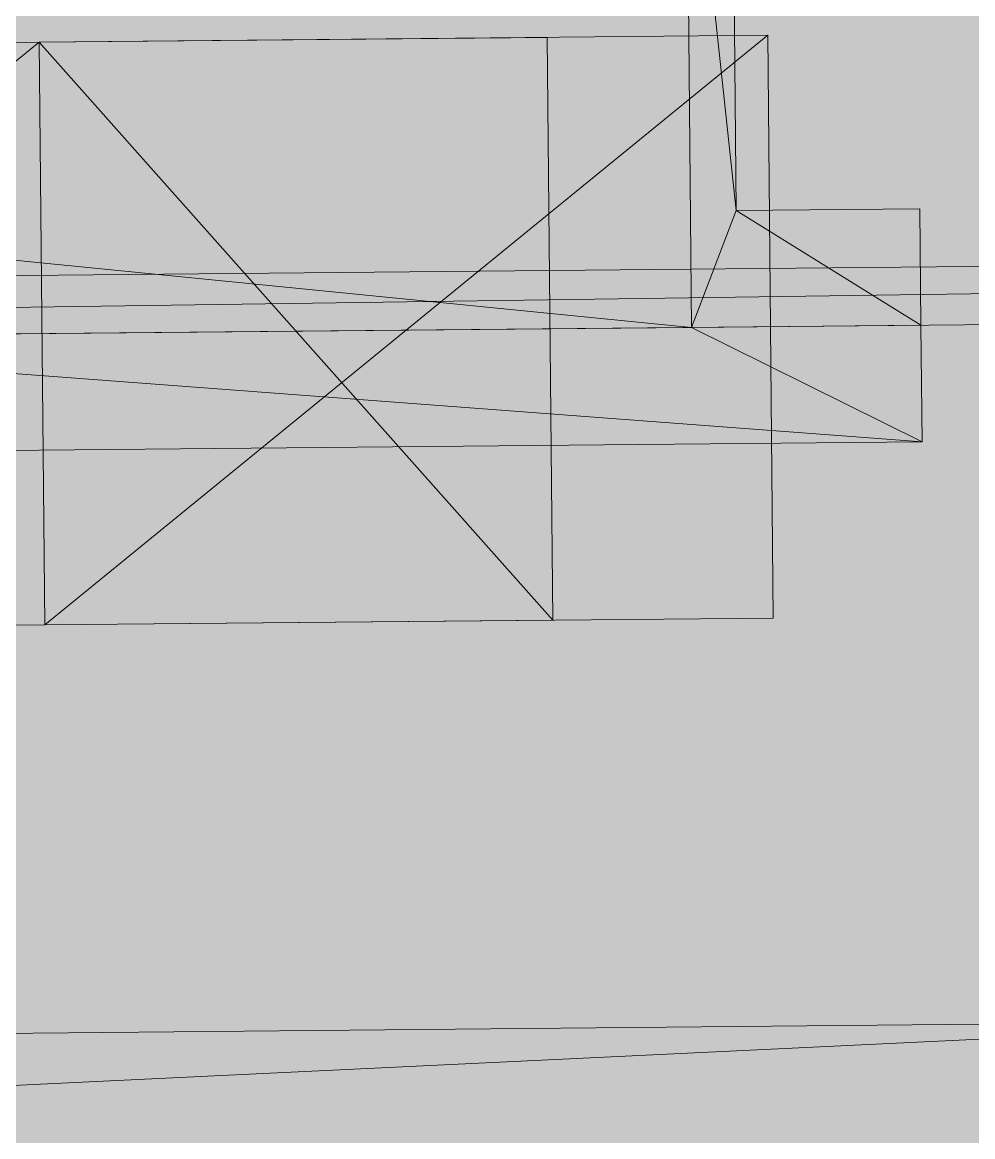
# Model space of a CAD drawing. Header units: millimetres. Extents: x 141848 to 1648660, y -821378 to -151356.
# Drawn here: x 167820.68 to 167859.81, y -271064.16 to -271018.27 of the extents above; entities that cross this region are included whole.
import ezdxf

# ---------------------------------------------------------------- set-up
doc = ezdxf.new("R2010")
doc.units = ezdxf.units.MM
doc.header["$MEASUREMENT"] = 0

# ---------------------------------------------------------------- blocks, each defined once
blk = doc.blocks.new('Forme_68_1')
at = {"color": 7, "linetype": 'Continuous', "lineweight": 20, "flags": 128}
blk.add_lwpolyline([(167842.293, -271018.891), (167821.378, -271019.089)], dxfattribs=at)
blk = doc.blocks.new('Forme_70_1')
at = {"color": 7, "linetype": 'Continuous', "lineweight": 20, "flags": 128}
for points in [[(167563.38, -271062.336), (167876.146, -271059.372), (167878.895, -271059.526), (167881.985, -271060.109), (167884.97, -271061.089), (167887.803, -271062.454), (167890.436, -271064.181), (167892.807, -271066.223), (167894.906, -271068.567), (167896.682, -271071.166), (167898.089, -271073.973), (167899.137, -271076.939), (167899.778, -271080.017), (167902.72, -271371.531)], [(167563.889, -271074.331), (167876.146, -271059.372)]]:
    blk.add_lwpolyline(points, dxfattribs=at)
blk = doc.blocks.new('Forme_71_1')
at = {"color": 7, "linetype": 'Continuous', "lineweight": 20, "flags": 128}
for points in [[(167850.077, -271026.018), (167849.849, -271002.019)], [(167848.011, -271006.837), (167850.077, -271026.018)], [(167848.238, -271030.836), (167848.011, -271006.837)], [(167848.238, -271030.836), (167850.077, -271026.018)], [(167857.636, -271025.946), (167850.077, -271026.018)], [(167850.077, -271026.018), (167857.682, -271030.746)], [(167857.727, -271035.546), (167857.682, -271030.746), (167857.636, -271025.946)], [(167810.377, -271027.079), (167848.238, -271030.836)], [(167800.96, -271031.283), (167810.416, -271031.194), (167848.238, -271030.836), (167857.682, -271030.746)], [(167848.238, -271030.836), (167857.727, -271035.546)], [(167800.96, -271031.283), (167857.727, -271035.546)], [(167801.006, -271036.083), (167857.727, -271035.546)]]:
    blk.add_lwpolyline(points, dxfattribs=at)
blk = doc.blocks.new('Forme_74_1')
at = {"color": 7, "linetype": 'Continuous', "lineweight": 20, "flags": 128}
blk.add_lwpolyline([(168117.195, -271025.887), (167590.755, -271030.875)], dxfattribs=at)
blk = doc.blocks.new('Forme_75_1')
at = {"color": 7, "linetype": 'Continuous', "lineweight": 20, "flags": 128}
for points in [[(167589.83, -271033.284), (168110.243, -271025.89)], [(167589.83, -271033.284), (168110.267, -271028.353)]]:
    blk.add_lwpolyline(points, dxfattribs=at)
blk = doc.blocks.new('Forme_81_1')
at = {"color": 7, "linetype": 'Continuous', "lineweight": 20, "flags": 128}
for points in [[(167842.293, -271018.891), (167821.378, -271019.089)], [(167842.52, -271042.89), (167842.293, -271018.891)], [(167821.378, -271019.089), (167791.379, -271019.374)], [(167791.606, -271043.373), (167791.379, -271019.374)], [(167791.606, -271043.373), (167821.378, -271019.089)], [(167821.378, -271019.089), (167842.52, -271042.89)], [(167821.605, -271043.088), (167821.378, -271019.089)], [(167842.52, -271042.89), (167821.605, -271043.088)], [(167821.605, -271043.088), (167791.606, -271043.373)]]:
    blk.add_lwpolyline(points, dxfattribs=at)
blk = doc.blocks.new('Forme_82_1')
at = {"color": 7, "linetype": 'Continuous', "lineweight": 20, "flags": 128}
for points in [[(167821.378, -271019.089), (167851.376, -271018.805)], [(167821.605, -271043.088), (167851.376, -271018.805)], [(167851.376, -271018.805), (167851.604, -271042.804)], [(167821.605, -271043.088), (167821.378, -271019.089)], [(167851.604, -271042.804), (167821.605, -271043.088)]]:
    blk.add_lwpolyline(points, dxfattribs=at)

msp = doc.modelspace()

# ---------------------------------------------------------------- hatches: boundary and pattern name
at = {"linetype": 'Continuous', "lineweight": 0, "true_color": 0x6f6f6f}
h = msp.add_hatch(color=8, dxfattribs=at)
h.paths.add_polyline_path([(141848.442, -295062.571), (269220.821, -293826.868), (269220.821, -270902.734), (268763.049, -270902.734), (254213.6, -271040.575), (254213.6, -163437.635), (153156.2, -163437.635), (153156.2, -271040.575), (153182.962, -271040.57), (153183.146, -272000.514, -0.409427), (149183.681, -275935.042), (141848.442, -275935.042)])
h.paths.add_polyline_path([(158435.584, -260639.953), (155145.584, -260639.953), (155145.584, -248364.953), (155145.584, -243089.974), (155145.584, -242189.974), (158435.584, -242189.974)], flags=0)
h.paths.add_polyline_path([(161503.433, -171995.57), (161503.433, -193810.571), (161503.433, -230015.57), (161503.433, -260810.571), (196775.042, -260810.571), (196775.042, -222495.57), (186955.542, -222495.57), (186955.542, -218295.57), (196754.55, -218295.57), (196754.55, -208495.57), (196754.55, -204495.57), (193355.542, -204495.57), (193355.542, -195161.535), (195576.034, -195161.535), (195576.034, -189810.571), (217850.068, -189810.571), (217850.068, -262266.885), (245610.045, -262266.885), (245610.045, -253395.571), (245626.034, -253395.571), (246426.034, -253395.571), (247826.034, -253395.571), (247826.034, -248005.571), (247826.034, -246605.571), (245626.034, -246605.571), (245610.045, -246605.571), (245610.045, -171995.57), (212806.28, -171995.57)], flags=0)
h.paths.add_polyline_path([(162737.042, -269433.913, -0.090319), (162858.773, -268727.623, -0.201449), (163912.639, -267592.74, -0.104211), (164718.006, -267415.055), (165317.979, -267409.371, -0.104045), (166125.354, -267571.244, -0.238255), (167284.257, -268953.318, -0.055189), (167336.836, -269390.334), (167338.931, -269611.438), (167351.046, -270890.267), (167092.583, -271892.761, -0.267949), (165370.083, -272909.124), (164770.11, -272914.808, -0.193717), (163379.252, -272370.185, -0.070569), (163028.663, -271931.262, -0.131652), (162751.253, -270933.845)], flags=0)
h.paths.add_polyline_path([(175327.752, -275599.002, -0.415791), (173316.986, -273599.031), (173316.986, -273452.052), (173330.488, -267377.824, -0.380557), (175316.986, -265609.826), (175394.714, -265609.826), (175394.714, -270609.826), (190394.714, -270609.826), (190394.714, -265609.826), (195356.191, -265609.826, -0.414214), (196856.191, -267109.826), (196856.191, -273660.699, -0.345502), (195137.285, -275433.432)], flags=0)
h.paths.add_polyline_path([(205510.093, -271504.083, -0.134474), (205230.948, -270484.937), (205230.948, -268984.937, -0.414214), (207230.948, -266984.937), (207830.948, -266984.937, -0.414214), (209830.948, -268984.937), (209830.948, -270484.937, -0.12882), (209574.03, -271465.581, -0.270936), (207830.948, -272484.937), (207230.948, -272484.937, -0.26498)], flags=0)
h.paths.add_polyline_path([(217862.687, -273329.325), (217869.949, -267730.336, -0.098562), (218100.718, -266943.721), (218117.681, -266951.545, -0.258849), (219955.479, -265605.827), (219953.141, -265587.294), (220637.569, -265587.294), (220637.569, -265687.294), (220637.569, -270687.294), (250537.569, -270687.294), (250537.569, -265687.294), (252208.004, -265687.294), (254186.294, -265687.294), (254186.294, -267687.294), (254186.294, -271062.255, 0.001346), (254186.323, -271073.021), (254197.209, -273095.233, -0.414214), (252208.004, -275105.97), (243484.534, -275105.97, -0.005189), (243431.438, -275116.103), (235447.992, -275196.191), (220071.012, -275253.24, -0.386553), (217873.089, -273475.385, -0.025189)], flags=0)

# ---------------------------------------------------------------- linework, layer by layer
at = {"color": 7, "linetype": 'Continuous', "lineweight": 20, "flags": 128}
for points in [[(167850.077, -271026.018), (167849.849, -271002.019)], [(167848.011, -271006.837), (167850.077, -271026.018)], [(167848.238, -271030.836), (167848.011, -271006.837)], [(167821.378, -271019.089), (167851.376, -271018.805)], [(167842.293, -271018.891), (167821.378, -271019.089)], [(167821.605, -271043.088), (167851.376, -271018.805)], [(167842.52, -271042.89), (167842.293, -271018.891)], [(167851.376, -271018.805), (167851.604, -271042.804)], [(167821.378, -271019.089), (167791.379, -271019.374)], [(167791.606, -271043.373), (167821.378, -271019.089)], [(167821.378, -271019.089), (167842.52, -271042.89)], [(167821.605, -271043.088), (167821.378, -271019.089)], [(167821.605, -271043.088), (167821.378, -271019.089)], [(167589.83, -271033.284), (168110.243, -271025.89)], [(168117.195, -271025.887), (167590.755, -271030.875)], [(167848.238, -271030.836), (167850.077, -271026.018)], [(167857.636, -271025.946), (167850.077, -271026.018)], [(167850.077, -271026.018), (167857.682, -271030.746)], [(167857.727, -271035.546), (167857.682, -271030.746), (167857.636, -271025.946)], [(167810.377, -271027.079), (167848.238, -271030.836)], [(167589.83, -271033.284), (168110.267, -271028.353)], [(167800.96, -271031.283), (167810.416, -271031.194), (167848.238, -271030.836), (167857.682, -271030.746)], [(167848.238, -271030.836), (167857.727, -271035.546)], [(167800.96, -271031.283), (167857.727, -271035.546)], [(167801.006, -271036.083), (167857.727, -271035.546)], [(167851.604, -271042.804), (167821.605, -271043.088)], [(167842.52, -271042.89), (167821.605, -271043.088)], [(167821.605, -271043.088), (167791.606, -271043.373)], [(167563.38, -271062.336), (167876.146, -271059.372), (167878.895, -271059.526), (167881.985, -271060.109), (167884.97, -271061.089), (167887.803, -271062.454), (167890.436, -271064.181), (167892.807, -271066.223), (167894.906, -271068.567), (167896.682, -271071.166), (167898.089, -271073.973), (167899.137, -271076.939), (167899.778, -271080.017), (167902.72, -271371.531)], [(167563.889, -271074.331), (167876.146, -271059.372)]]:
    msp.add_lwpolyline(points, dxfattribs=at)

# ---------------------------------------------------------------- block references
at = {"linetype": 'Continuous', "lineweight": 0}
for name in ['Forme_75_1', 'Forme_74_1', 'Forme_71_1', 'Forme_81_1', 'Forme_82_1', 'Forme_68_1', 'Forme_70_1']:
    msp.add_blockref(name, (0, 0), dxfattribs=at)

doc.saveas('drawing.dxf')
